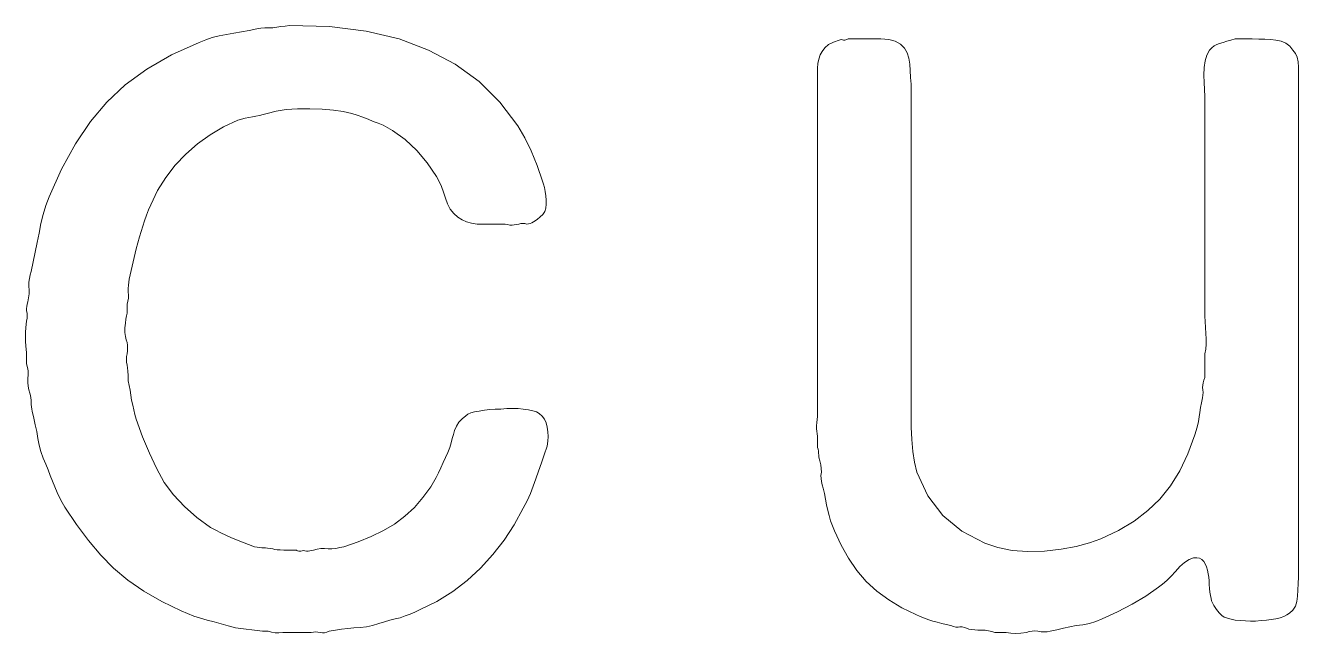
# Model space of a CAD drawing. Header units: millimetres. Extents: x 0 to 57, y -3 to 20.
# Drawn here: x 17.19 to 23.51, y 7.74 to 10.76 of the extents above; entities that cross this region are included whole.
import ezdxf

# ---------------------------------------------------------------- set-up
doc = ezdxf.new("R2010")
doc.units = ezdxf.units.MM
doc.layers.add('Engrave', color=7, linetype='CONTINUOUS', lineweight=0)

msp = doc.modelspace()

# ---------------------------------------------------------------- linework, layer by layer
at = {"layer": 'Engrave'}
for p, q in [((18.4362, 10.7537), (18.4569, 10.7565)), ((18.4569, 10.7565), (18.4783, 10.7593)), ((18.4783, 10.7593), (18.5004, 10.7621)), ((18.5004, 10.7621), (18.5004, 10.7621)), ((18.5004, 10.7621), (18.5004, 10.7621)), ((18.5004, 10.7621), (18.6992, 10.7565)), ((18.6992, 10.7565), (18.8805, 10.7341)), ((18.0832, 10.691), (18.1161, 10.7018)), ((18.1161, 10.7018), (18.1505, 10.7106)), ((18.1505, 10.7106), (18.1862, 10.7173)), ((18.1862, 10.7173), (18.2231, 10.7232)), ((18.1862, 10.7173), (18.1862, 10.7173)), ((18.1862, 10.7173), (18.1862, 10.7173)), ((18.2231, 10.7232), (18.2606, 10.7299)), ((18.2606, 10.7299), (18.2988, 10.7372)), ((18.2988, 10.7372), (18.3377, 10.7453)), ((18.3377, 10.7453), (18.3574, 10.7478)), ((18.3377, 10.7453), (18.3377, 10.7453)), ((18.3377, 10.7453), (18.3377, 10.7453)), ((18.3574, 10.7478), (18.377, 10.7495)), ((18.377, 10.7495), (18.3966, 10.7506)), ((18.3966, 10.7506), (18.4163, 10.7509)), ((18.4163, 10.7509), (18.4362, 10.7537)), ((18.4163, 10.7509), (18.4163, 10.7509)), ((18.4163, 10.7509), (18.4163, 10.7509)), ((18.8805, 10.7341), (19.0442, 10.6948)), ((19.0442, 10.6948), (19.1905, 10.6387)), ((21.2363, 10.6913), (21.2419, 10.692)), ((21.2419, 10.692), (21.2475, 10.6913)), ((21.2643, 10.6906), (21.2699, 10.6924)), ((21.2699, 10.6924), (21.2755, 10.6948)), ((21.2755, 10.6948), (21.2755, 10.6948)), ((21.2755, 10.6948), (21.2755, 10.6948)), ((21.2755, 10.6948), (21.3152, 10.6948)), ((21.3152, 10.6948), (21.3555, 10.6948)), ((21.3555, 10.6948), (21.3965, 10.6948)), ((21.3965, 10.6948), (21.4382, 10.6948)), ((21.4382, 10.6948), (21.4382, 10.6948)), ((21.4382, 10.6948), (21.4382, 10.6948)), ((21.4382, 10.6948), (21.4772, 10.692)), ((21.4772, 10.692), (21.5098, 10.6836)), ((23.1781, 10.6892), (23.1998, 10.6948)), ((23.1998, 10.6948), (23.284, 10.6948)), ((23.284, 10.6948), (23.284, 10.6948)), ((23.284, 10.6948), (23.284, 10.6948)), ((23.284, 10.6948), (23.3166, 10.6945)), ((23.3166, 10.6945), (23.3471, 10.6934)), ((23.3471, 10.6934), (23.3755, 10.6917)), ((23.3755, 10.6917), (23.4018, 10.6892)), ((17.9135, 10.6152), (18.0516, 10.678)), ((18.0516, 10.678), (18.0832, 10.691)), ((18.0516, 10.678), (18.0516, 10.678)), ((18.0516, 10.678), (18.0516, 10.678)), ((19.1905, 10.6387), (19.1905, 10.6387)), ((19.1905, 10.6387), (19.1905, 10.6387)), ((19.1905, 10.6387), (19.3233, 10.5689)), ((21.1367, 10.6152), (21.1465, 10.6331)), ((21.1465, 10.6331), (21.1602, 10.6513)), ((21.1465, 10.6331), (21.1465, 10.6331)), ((21.1465, 10.6331), (21.1465, 10.6331)), ((21.1602, 10.6513), (21.1788, 10.6668)), ((21.1788, 10.6668), (21.2023, 10.6794)), ((21.2023, 10.6794), (21.2307, 10.6892)), ((21.2307, 10.6892), (21.2363, 10.6913)), ((21.2307, 10.6892), (21.2307, 10.6892)), ((21.2307, 10.6892), (21.2307, 10.6892)), ((21.2475, 10.6913), (21.2531, 10.6892)), ((21.2531, 10.6892), (21.2587, 10.6896)), ((21.2531, 10.6892), (21.2531, 10.6892)), ((21.2531, 10.6892), (21.2531, 10.6892)), ((21.2587, 10.6896), (21.2643, 10.6906)), ((21.5098, 10.6836), (21.5361, 10.6696)), ((21.5361, 10.6696), (21.556, 10.6499)), ((21.556, 10.6499), (21.556, 10.6499)), ((21.556, 10.6499), (21.556, 10.6499)), ((21.556, 10.6499), (21.5683, 10.6261)), ((23.0585, 10.6142), (23.0708, 10.6387)), ((23.0708, 10.6387), (23.0823, 10.6513)), ((23.0708, 10.6387), (23.0708, 10.6387)), ((23.0708, 10.6387), (23.0708, 10.6387)), ((23.0823, 10.6513), (23.0946, 10.6612)), ((23.0946, 10.6612), (23.1076, 10.6682)), ((23.1076, 10.6682), (23.1213, 10.6724)), ((23.1213, 10.6724), (23.1388, 10.678)), ((23.1213, 10.6724), (23.1213, 10.6724)), ((23.1213, 10.6724), (23.1213, 10.6724)), ((23.1388, 10.678), (23.1577, 10.6836)), ((23.1577, 10.6836), (23.1781, 10.6892)), ((23.4018, 10.6892), (23.4018, 10.6892)), ((23.4018, 10.6892), (23.4018, 10.6892)), ((23.4018, 10.6892), (23.4281, 10.6839)), ((23.4281, 10.6839), (23.4509, 10.6738)), ((23.4509, 10.6738), (23.4701, 10.6587)), ((23.4701, 10.6587), (23.4859, 10.6387)), ((23.4859, 10.6387), (23.4859, 10.6387)), ((23.4859, 10.6387), (23.4859, 10.6387)), ((23.4859, 10.6387), (23.4982, 10.6229)), ((17.7907, 10.5447), (17.9135, 10.6152)), ((19.3233, 10.5689), (19.4415, 10.483)), ((21.1241, 10.5489), (21.1255, 10.5731)), ((21.1255, 10.5731), (21.1297, 10.5952)), ((21.1297, 10.5952), (21.1367, 10.6152)), ((21.5683, 10.6261), (21.5771, 10.5994)), ((21.5771, 10.5994), (21.5823, 10.57)), ((21.5823, 10.57), (21.5841, 10.5377)), ((23.0445, 10.5525), (23.0497, 10.5854)), ((23.0497, 10.5854), (23.0585, 10.6142)), ((23.4982, 10.6229), (23.507, 10.6036)), ((23.507, 10.6036), (23.5122, 10.5809)), ((23.5122, 10.5809), (23.514, 10.5546)), ((17.6834, 10.4665), (17.7907, 10.5447)), ((21.1241, 10.5237), (21.1241, 10.5489)), ((21.1241, 10.5489), (21.1241, 10.5489)), ((21.1241, 10.5489), (21.1241, 10.5489)), ((21.1241, 10.4985), (21.1241, 10.5237)), ((21.5841, 10.5377), (21.5841, 10.5377)), ((21.5841, 10.5377), (21.5841, 10.5377)), ((21.5841, 10.5377), (21.5865, 10.5041)), ((21.5865, 10.5041), (21.5883, 10.4704)), ((23.0427, 10.5153), (23.0445, 10.5525)), ((23.0452, 10.4792), (23.0427, 10.5153)), ((23.0427, 10.5153), (23.0427, 10.5153)), ((23.0427, 10.5153), (23.0427, 10.5153)), ((23.514, 10.5546), (23.514, 10.5546)), ((23.514, 10.5546), (23.514, 10.5546)), ((23.514, 10.5546), (23.514, 10.529)), ((23.514, 10.529), (23.514, 10.5027)), ((23.514, 10.5027), (23.514, 10.4757)), ((17.5916, 10.3806), (17.6834, 10.4665)), ((19.4415, 10.483), (19.5449, 10.381)), ((21.1241, 10.4732), (21.1241, 10.4985)), ((21.1241, 10.448), (21.1241, 10.4732)), ((21.1241, 10.0889), (21.1241, 10.448)), ((21.1241, 10.448), (21.1241, 10.448)), ((21.1241, 10.448), (21.1241, 10.448)), ((21.5883, 10.4704), (21.5894, 10.4367)), ((23.0469, 10.4438), (23.0452, 10.4792)), ((23.048, 10.409), (23.0469, 10.4438)), ((23.514, 10.4757), (23.514, 10.448)), ((23.514, 10.448), (23.514, 10.0665)), ((17.5106, 10.2839), (17.5916, 10.3806)), ((17.5916, 10.3806), (17.5916, 10.3806)), ((17.5916, 10.3806), (17.5916, 10.3806)), ((19.5449, 10.381), (19.6336, 10.2628)), ((21.5894, 10.4367), (21.5897, 10.4031)), ((21.5897, 10.4031), (21.5897, 9.8701)), ((23.0483, 10.375), (23.048, 10.409)), ((18.3503, 10.3147), (18.3325, 10.3109)), ((18.3689, 10.3193), (18.3503, 10.3147)), ((18.3882, 10.3245), (18.3689, 10.3193)), ((18.4331, 10.3365), (18.3882, 10.3245)), ((18.3882, 10.3245), (18.3882, 10.3245)), ((18.3882, 10.3245), (18.3882, 10.3245)), ((18.4836, 10.3442), (18.4331, 10.3365)), ((18.5397, 10.3477), (18.4836, 10.3442)), ((18.6014, 10.347), (18.5397, 10.3477)), ((18.6628, 10.3456), (18.6014, 10.347)), ((18.6014, 10.347), (18.6014, 10.347)), ((18.6014, 10.347), (18.6014, 10.347)), ((18.7178, 10.3414), (18.6628, 10.3456)), ((18.7665, 10.3344), (18.7178, 10.3414)), ((18.809, 10.3245), (18.7665, 10.3344)), ((18.8367, 10.3158), (18.809, 10.3245)), ((18.809, 10.3245), (18.809, 10.3245)), ((18.809, 10.3245), (18.809, 10.3245)), ((18.8637, 10.3063), (18.8367, 10.3158)), ((23.0483, 9.7804), (23.0483, 10.375)), ((23.0483, 10.375), (23.0483, 10.375)), ((23.0483, 10.375), (23.0483, 10.375)), ((17.4359, 10.1731), (17.5106, 10.2839)), ((18.1715, 10.2572), (18.1049, 10.218)), ((18.2423, 10.2909), (18.1715, 10.2572)), ((18.2616, 10.2961), (18.2423, 10.2909)), ((18.2423, 10.2909), (18.2423, 10.2909)), ((18.2423, 10.2909), (18.2423, 10.2909)), ((18.2802, 10.3007), (18.2616, 10.2961)), ((18.2981, 10.3046), (18.2802, 10.3007)), ((18.3153, 10.3077), (18.2981, 10.3046)), ((18.3325, 10.3109), (18.3153, 10.3077)), ((18.3153, 10.3077), (18.3153, 10.3077)), ((18.3153, 10.3077), (18.3153, 10.3077)), ((18.89, 10.2961), (18.8637, 10.3063)), ((18.9156, 10.2853), (18.89, 10.2961)), ((18.9405, 10.2762), (18.9156, 10.2853)), ((18.9156, 10.2853), (18.9156, 10.2853)), ((18.9156, 10.2853), (18.9156, 10.2853)), ((18.9646, 10.2656), (18.9405, 10.2762)), ((18.9881, 10.2537), (18.9646, 10.2656)), ((19.0109, 10.2404), (18.9881, 10.2537)), ((19.6336, 10.2628), (19.6336, 10.2628)), ((19.6336, 10.2628), (19.6336, 10.2628)), ((19.6336, 10.2628), (19.6687, 10.2036)), ((18.1049, 10.218), (18.0425, 10.1731)), ((19.0751, 10.1945), (19.0109, 10.2404)), ((19.0109, 10.2404), (19.0109, 10.2404)), ((19.0109, 10.2404), (19.0109, 10.2404)), ((19.1329, 10.1408), (19.0751, 10.1945)), ((19.6687, 10.2036), (19.701, 10.138)), ((17.3675, 10.0482), (17.4359, 10.1731)), ((17.9843, 10.1226), (17.9313, 10.0668)), ((18.0425, 10.1731), (17.9843, 10.1226)), ((17.9843, 10.1226), (17.9843, 10.1226)), ((17.9843, 10.1226), (17.9843, 10.1226)), ((19.1845, 10.0795), (19.1329, 10.1408)), ((19.701, 10.138), (19.7304, 10.0661)), ((17.9313, 10.0668), (17.8847, 10.0062)), ((19.2297, 10.0104), (19.1845, 10.0795)), ((19.7304, 10.0661), (19.7571, 9.9879)), ((21.1241, 9.0567), (21.1241, 10.0889)), ((23.514, 10.0665), (23.514, 8.5574)), ((17.3055, 9.9094), (17.3675, 10.0482)), ((17.8847, 10.0062), (17.8444, 9.9406)), ((19.243, 9.9869), (19.2297, 10.0104)), ((19.2297, 10.0104), (19.2297, 10.0104)), ((19.2297, 10.0104), (19.2297, 10.0104)), ((17.8444, 9.9406), (17.8104, 9.8701)), ((19.255, 9.9613), (19.243, 9.9869)), ((19.2655, 9.9336), (19.255, 9.9613)), ((19.2746, 9.9038), (19.2655, 9.9336)), ((19.7571, 9.9879), (19.7571, 9.9879)), ((19.7571, 9.9879), (19.7571, 9.9879)), ((19.7571, 9.9879), (19.7623, 9.9729)), ((19.7623, 9.9729), (19.7669, 9.9557)), ((19.7669, 9.9557), (19.7707, 9.9364)), ((19.7707, 9.9364), (19.7739, 9.915)), ((17.2897, 9.8666), (17.3055, 9.9094)), ((17.3055, 9.9094), (17.3055, 9.9094)), ((17.3055, 9.9094), (17.3055, 9.9094)), ((17.8104, 9.8701), (17.7995, 9.8445)), ((17.8104, 9.8701), (17.8104, 9.8701)), ((17.8104, 9.8701), (17.8104, 9.8701)), ((19.2848, 9.8747), (19.2746, 9.9038)), ((19.2746, 9.9038), (19.2746, 9.9038)), ((19.2746, 9.9038), (19.2746, 9.9038)), ((19.2984, 9.8491), (19.2848, 9.8747)), ((19.7753, 9.8729), (19.7728, 9.854)), ((19.7739, 9.915), (19.7739, 9.915)), ((19.7739, 9.915), (19.7739, 9.915)), ((19.7739, 9.915), (19.7757, 9.8933)), ((19.7757, 9.8933), (19.7753, 9.8729)), ((21.5897, 9.8701), (21.5897, 9.023)), ((17.2644, 9.7769), (17.276, 9.8224)), ((17.276, 9.8224), (17.2897, 9.8666)), ((17.7893, 9.8182), (17.7799, 9.7912)), ((17.7995, 9.8445), (17.7893, 9.8182)), ((19.3156, 9.827), (19.2984, 9.8491)), ((19.3363, 9.8084), (19.3156, 9.827)), ((19.357, 9.7958), (19.3363, 9.8084)), ((19.3363, 9.8084), (19.3363, 9.8084)), ((19.3363, 9.8084), (19.3363, 9.8084)), ((19.7459, 9.8098), (19.7304, 9.7975)), ((19.7585, 9.8228), (19.7459, 9.8098)), ((19.7683, 9.8365), (19.7585, 9.8228)), ((19.7728, 9.854), (19.7683, 9.8365)), ((19.7683, 9.8365), (19.7683, 9.8365)), ((19.7683, 9.8365), (19.7683, 9.8365)), ((17.255, 9.7299), (17.2644, 9.7769)), ((17.7711, 9.7635), (17.7627, 9.7376)), ((17.7799, 9.7912), (17.7711, 9.7635)), ((17.7711, 9.7635), (17.7711, 9.7635)), ((17.7711, 9.7635), (17.7711, 9.7635)), ((19.3798, 9.786), (19.357, 9.7958)), ((19.4047, 9.779), (19.3798, 9.786)), ((19.4317, 9.7748), (19.4047, 9.779)), ((19.4601, 9.7748), (19.4317, 9.7748)), ((19.4317, 9.7748), (19.4317, 9.7748)), ((19.4317, 9.7748), (19.4317, 9.7748)), ((19.4892, 9.7748), (19.4601, 9.7748)), ((19.519, 9.7748), (19.4892, 9.7748)), ((19.5495, 9.7748), (19.519, 9.7748)), ((19.5607, 9.7744), (19.5495, 9.7748)), ((19.5495, 9.7748), (19.5495, 9.7748)), ((19.5495, 9.7748), (19.5495, 9.7748)), ((19.5719, 9.7734), (19.5607, 9.7744)), ((19.5832, 9.7716), (19.5719, 9.7734)), ((19.5944, 9.7691), (19.5832, 9.7716)), ((19.6056, 9.7695), (19.5944, 9.7691)), ((19.5944, 9.7691), (19.5944, 9.7691)), ((19.5944, 9.7691), (19.5944, 9.7691)), ((19.6168, 9.7705), (19.6056, 9.7695)), ((19.628, 9.7723), (19.6168, 9.7705)), ((19.6393, 9.7748), (19.628, 9.7723)), ((19.6501, 9.7769), (19.6393, 9.7748)), ((19.6393, 9.7748), (19.6393, 9.7748)), ((19.6393, 9.7748), (19.6393, 9.7748)), ((19.6603, 9.7776), (19.6501, 9.7769)), ((19.6698, 9.7769), (19.6603, 9.7776)), ((19.6785, 9.7748), (19.6698, 9.7769)), ((19.6869, 9.7755), (19.6785, 9.7748)), ((19.6785, 9.7748), (19.6785, 9.7748)), ((19.6785, 9.7748), (19.6785, 9.7748)), ((19.6954, 9.7776), (19.6869, 9.7755)), ((19.7038, 9.7811), (19.6954, 9.7776)), ((19.7122, 9.786), (19.7038, 9.7811)), ((19.7304, 9.7975), (19.7122, 9.786)), ((19.7122, 9.786), (19.7122, 9.786)), ((19.7122, 9.786), (19.7122, 9.786)), ((23.0483, 9.3428), (23.0483, 9.7804)), ((17.2367, 9.6345), (17.2462, 9.6822)), ((17.2462, 9.6822), (17.255, 9.7299)), ((17.255, 9.7299), (17.255, 9.7299)), ((17.255, 9.7299), (17.255, 9.7299)), ((17.7459, 9.6815), (17.7374, 9.6513)), ((17.7543, 9.7102), (17.7459, 9.6815)), ((17.7627, 9.7376), (17.7543, 9.7102)), ((17.2266, 9.5868), (17.2367, 9.6345)), ((17.7374, 9.6513), (17.7038, 9.4999)), ((17.2157, 9.5391), (17.2266, 9.5868)), ((17.2052, 9.4855), (17.2073, 9.5041)), ((17.2073, 9.5041), (17.2108, 9.5219)), ((17.2108, 9.5219), (17.2157, 9.5391)), ((17.2157, 9.5391), (17.2157, 9.5391)), ((17.2157, 9.5391), (17.2157, 9.5391)), ((17.7038, 9.4999), (17.7013, 9.4855)), ((17.7038, 9.4999), (17.7038, 9.4999)), ((17.7038, 9.4999), (17.7038, 9.4999)), ((17.2034, 9.4073), (17.2059, 9.4269)), ((17.2045, 9.4662), (17.2052, 9.4855)), ((17.2062, 9.4466), (17.2045, 9.4662)), ((17.2045, 9.4662), (17.2045, 9.4662)), ((17.2045, 9.4662), (17.2045, 9.4662)), ((17.2059, 9.4269), (17.2062, 9.4466)), ((17.6985, 9.4546), (17.6982, 9.4381)), ((17.6982, 9.4381), (17.6982, 9.4381)), ((17.6982, 9.4381), (17.6982, 9.4381)), ((17.6982, 9.4381), (17.6999, 9.4217)), ((17.6996, 9.4704), (17.6985, 9.4546)), ((17.7013, 9.4855), (17.6996, 9.4704)), ((17.1936, 9.354), (17.1947, 9.3652)), ((17.1947, 9.3652), (17.1964, 9.3764)), ((17.1964, 9.3764), (17.1989, 9.3877)), ((17.1989, 9.3877), (17.2034, 9.4073)), ((17.1989, 9.3877), (17.1989, 9.3877)), ((17.1989, 9.3877), (17.1989, 9.3877)), ((17.6971, 9.3908), (17.6926, 9.3764)), ((17.6926, 9.3764), (17.6926, 9.3316)), ((17.6996, 9.4059), (17.6971, 9.3908)), ((17.6999, 9.4217), (17.6996, 9.4059)), ((17.1933, 9.3428), (17.1936, 9.354)), ((17.1954, 9.3312), (17.1933, 9.3428)), ((17.1933, 9.3428), (17.1933, 9.3428)), ((17.1933, 9.3428), (17.1933, 9.3428)), ((17.1933, 9.2923), (17.1954, 9.306)), ((17.1961, 9.3189), (17.1954, 9.3312)), ((17.1954, 9.306), (17.1961, 9.3189)), ((17.6869, 9.3021), (17.6841, 9.2821)), ((17.6897, 9.3186), (17.6869, 9.3021)), ((17.6926, 9.3316), (17.6897, 9.3186)), ((17.6926, 9.3316), (17.6926, 9.3316)), ((17.6926, 9.3316), (17.6926, 9.3316)), ((23.0487, 9.3168), (23.0483, 9.3428)), ((23.0497, 9.2895), (23.0487, 9.3168)), ((17.1876, 9.2137), (17.188, 9.2376)), ((17.188, 9.2376), (17.189, 9.2586)), ((17.189, 9.2586), (17.1908, 9.2769)), ((17.1908, 9.2769), (17.1933, 9.2923)), ((17.1933, 9.2923), (17.1933, 9.2923)), ((17.1933, 9.2923), (17.1933, 9.2923)), ((17.6841, 9.2821), (17.6813, 9.2586)), ((17.6813, 9.2586), (17.6813, 9.2586)), ((17.6813, 9.2586), (17.6813, 9.2586)), ((17.6813, 9.2586), (17.682, 9.2351)), ((23.0515, 9.2607), (23.0497, 9.2895)), ((23.0539, 9.2306), (23.0515, 9.2607)), ((17.188, 9.1899), (17.1876, 9.2137)), ((17.1876, 9.2137), (17.1876, 9.2137)), ((17.1876, 9.2137), (17.1876, 9.2137)), ((17.189, 9.1689), (17.188, 9.1899)), ((17.682, 9.2351), (17.6841, 9.2151)), ((17.6841, 9.2151), (17.6876, 9.1987)), ((17.6876, 9.1987), (17.6926, 9.1857)), ((17.6926, 9.1857), (17.6926, 9.1857)), ((17.6926, 9.1857), (17.6926, 9.1857)), ((17.6926, 9.1857), (17.6947, 9.1717)), ((23.0529, 9.1527), (23.0553, 9.1773)), ((23.0557, 9.2032), (23.0539, 9.2306)), ((23.0539, 9.2306), (23.0539, 9.2306)), ((23.0539, 9.2306), (23.0539, 9.2306)), ((23.0553, 9.1773), (23.0557, 9.2032)), ((17.1908, 9.1506), (17.189, 9.1689)), ((17.1933, 9.1352), (17.1908, 9.1506)), ((17.1933, 9.0791), (17.1933, 9.1352)), ((17.1933, 9.1352), (17.1933, 9.1352)), ((17.1933, 9.1352), (17.1933, 9.1352)), ((17.6905, 9.1156), (17.6897, 9.1015)), ((17.6926, 9.1296), (17.6905, 9.1156)), ((17.6947, 9.1436), (17.6926, 9.1296)), ((17.6926, 9.1296), (17.6926, 9.1296)), ((17.6926, 9.1296), (17.6926, 9.1296)), ((17.6947, 9.1717), (17.6954, 9.1576)), ((17.6954, 9.1576), (17.6947, 9.1436)), ((23.0483, 9.1296), (23.0529, 9.1527)), ((23.0483, 9.0118), (23.0483, 9.1296)), ((23.0483, 9.1296), (23.0483, 9.1296)), ((23.0483, 9.1296), (23.0483, 9.1296)), ((17.1978, 9.0619), (17.1933, 9.0791)), ((17.2003, 9.044), (17.1978, 9.0619)), ((17.6897, 9.1015), (17.6905, 9.0875)), ((17.6905, 9.0875), (17.6926, 9.0735)), ((17.6926, 9.0735), (17.6926, 9.0735)), ((17.6926, 9.0735), (17.6926, 9.0735)), ((17.6926, 9.0735), (17.695, 9.0602)), ((17.695, 9.0602), (17.6968, 9.0426)), ((21.1241, 8.8323), (21.1241, 9.0567)), ((17.1989, 9.0062), (17.2006, 9.0255)), ((17.1996, 8.9869), (17.1989, 9.0062)), ((17.1989, 9.0062), (17.1989, 9.0062)), ((17.1989, 9.0062), (17.1989, 9.0062)), ((17.2017, 8.9683), (17.1996, 8.9869)), ((17.2006, 9.0255), (17.2003, 9.044)), ((17.6968, 9.0426), (17.6978, 9.0209)), ((17.6978, 9.0209), (17.6982, 8.995)), ((17.6982, 8.995), (17.6982, 8.995)), ((17.6982, 8.995), (17.6982, 8.995)), ((17.6982, 8.995), (17.7034, 8.9722)), ((21.5897, 9.023), (21.5897, 9.023)), ((21.5897, 9.023), (21.5897, 9.023)), ((21.5897, 9.023), (21.5897, 8.9606)), ((23.0378, 8.9729), (23.0399, 8.9851)), ((23.0399, 8.9851), (23.0434, 8.9981)), ((23.0434, 8.9981), (23.0483, 9.0118)), ((17.2052, 8.9504), (17.2017, 8.9683)), ((17.2101, 8.9332), (17.2052, 8.9504)), ((17.2125, 8.922), (17.2101, 8.9332)), ((17.2101, 8.9332), (17.2101, 8.9332)), ((17.2101, 8.9332), (17.2101, 8.9332)), ((17.2143, 8.9108), (17.2125, 8.922)), ((17.7034, 8.9722), (17.708, 8.9487)), ((17.708, 8.9487), (17.7118, 8.9245)), ((17.7118, 8.9245), (17.715, 8.8996)), ((21.5897, 8.9606), (21.5897, 8.8968)), ((23.0371, 8.9613), (23.0378, 8.9729)), ((23.0392, 8.9497), (23.0371, 8.9613)), ((23.0371, 8.9613), (23.0371, 8.9613)), ((23.0371, 8.9613), (23.0371, 8.9613)), ((23.0371, 8.9108), (23.0392, 8.9245)), ((23.0399, 8.9374), (23.0392, 8.9497)), ((23.0392, 8.9245), (23.0399, 8.9374)), ((17.2153, 8.8996), (17.2143, 8.9108)), ((17.2157, 8.8884), (17.2153, 8.8996)), ((17.216, 8.8771), (17.2157, 8.8884)), ((17.2157, 8.8884), (17.2157, 8.8884)), ((17.2157, 8.8884), (17.2157, 8.8884)), ((17.2171, 8.8659), (17.216, 8.8771)), ((17.2189, 8.8547), (17.2171, 8.8659)), ((17.715, 8.8996), (17.715, 8.8996)), ((17.715, 8.8996), (17.715, 8.8996)), ((17.715, 8.8996), (17.7206, 8.8747)), ((17.7206, 8.8747), (17.7262, 8.8505)), ((19.5797, 8.8568), (19.6084, 8.8575)), ((19.6084, 8.8575), (19.6358, 8.8568)), ((21.5897, 8.8968), (21.5897, 8.8316)), ((23.0234, 8.8382), (23.0273, 8.8617)), ((23.0273, 8.8617), (23.0318, 8.8859)), ((23.0318, 8.8859), (23.0371, 8.9108)), ((23.0371, 8.9108), (23.0371, 8.9108)), ((23.0371, 8.9108), (23.0371, 8.9108)), ((17.2213, 8.8435), (17.2189, 8.8547)), ((17.2294, 8.8098), (17.2213, 8.8435)), ((17.2213, 8.8435), (17.2213, 8.8435)), ((17.2213, 8.8435), (17.2213, 8.8435)), ((17.2367, 8.7762), (17.2294, 8.8098)), ((17.7262, 8.8505), (17.7318, 8.827)), ((17.7318, 8.827), (17.7374, 8.8042)), ((17.7374, 8.8042), (17.7374, 8.8042)), ((17.7374, 8.8042), (17.7374, 8.8042)), ((17.7374, 8.8042), (17.7693, 8.7173)), ((19.3419, 8.7888), (19.3574, 8.806)), ((19.3574, 8.806), (19.3756, 8.821)), ((19.3756, 8.821), (19.3861, 8.8288)), ((19.3756, 8.821), (19.3756, 8.821)), ((19.3756, 8.821), (19.3756, 8.821)), ((19.3861, 8.8288), (19.4008, 8.8351)), ((19.4008, 8.8351), (19.4198, 8.84)), ((19.4198, 8.84), (19.4429, 8.8435)), ((19.4429, 8.8435), (19.4685, 8.8484)), ((19.4429, 8.8435), (19.4429, 8.8435)), ((19.4429, 8.8435), (19.4429, 8.8435)), ((19.4685, 8.8484), (19.4948, 8.8519)), ((19.4948, 8.8519), (19.5218, 8.854)), ((19.5218, 8.854), (19.5495, 8.8547)), ((19.5495, 8.8547), (19.5797, 8.8568)), ((19.5495, 8.8547), (19.5495, 8.8547)), ((19.5495, 8.8547), (19.5495, 8.8547)), ((19.6358, 8.8568), (19.6617, 8.8547)), ((19.6617, 8.8547), (19.6617, 8.8547)), ((19.6617, 8.8547), (19.6617, 8.8547)), ((19.6617, 8.8547), (19.6876, 8.8512)), ((19.6876, 8.8512), (19.7094, 8.8463)), ((19.7094, 8.8463), (19.7269, 8.84)), ((19.7269, 8.84), (19.7402, 8.8323)), ((19.7402, 8.8323), (19.7402, 8.8323)), ((19.7402, 8.8323), (19.7402, 8.8323)), ((19.7402, 8.8323), (19.7553, 8.8196)), ((19.7553, 8.8196), (19.7669, 8.8042)), ((19.7669, 8.8042), (19.775, 8.786)), ((21.1209, 8.787), (21.1227, 8.8028)), ((21.1227, 8.8028), (21.1237, 8.8179)), ((21.1237, 8.8179), (21.1241, 8.8323)), ((21.5897, 8.8316), (21.5897, 8.7649)), ((23.0168, 8.793), (23.0203, 8.8154)), ((23.0203, 8.8154), (23.0234, 8.8382)), ((23.0203, 8.8154), (23.0203, 8.8154)), ((23.0203, 8.8154), (23.0203, 8.8154)), ((17.2434, 8.7425), (17.2367, 8.7762)), ((17.2494, 8.7088), (17.2434, 8.7425)), ((19.3139, 8.7281), (19.3195, 8.7481)), ((19.3195, 8.7481), (19.3293, 8.7695)), ((19.3195, 8.7481), (19.3195, 8.7481)), ((19.3195, 8.7481), (19.3195, 8.7481)), ((19.3293, 8.7695), (19.3419, 8.7888)), ((19.775, 8.786), (19.7795, 8.7649)), ((19.7795, 8.7649), (19.7795, 8.7649)), ((19.7795, 8.7649), (19.7795, 8.7649)), ((19.7795, 8.7649), (19.7837, 8.7421)), ((19.7837, 8.7421), (19.7851, 8.7187)), ((21.1185, 8.7705), (21.1209, 8.787)), ((21.1188, 8.7569), (21.1185, 8.7705)), ((21.1185, 8.7705), (21.1185, 8.7705)), ((21.1185, 8.7705), (21.1185, 8.7705)), ((21.1199, 8.7439), (21.1188, 8.7569)), ((21.1216, 8.7316), (21.1199, 8.7439)), ((21.1241, 8.7201), (21.1216, 8.7316)), ((21.5897, 8.7649), (21.5897, 8.7649)), ((21.5897, 8.7649), (21.5897, 8.7649)), ((21.5897, 8.7649), (21.5915, 8.7025)), ((22.9978, 8.7257), (23.0056, 8.7481)), ((23.0056, 8.7481), (23.0119, 8.7705)), ((23.0119, 8.7705), (23.0168, 8.793)), ((17.256, 8.6755), (17.2494, 8.7088)), ((17.2494, 8.7088), (17.2494, 8.7088)), ((17.2494, 8.7088), (17.2494, 8.7088)), ((17.2648, 8.6429), (17.256, 8.6755)), ((17.7693, 8.7173), (17.8034, 8.6359)), ((19.297, 8.664), (19.3027, 8.686)), ((19.3027, 8.686), (19.3083, 8.7074)), ((19.3083, 8.7074), (19.3139, 8.7281)), ((19.7795, 8.6696), (19.7655, 8.6278)), ((19.7837, 8.6945), (19.7795, 8.6696)), ((19.7795, 8.6696), (19.7795, 8.6696)), ((19.7795, 8.6696), (19.7795, 8.6696)), ((19.7851, 8.7187), (19.7837, 8.6945)), ((21.1241, 8.664), (21.1241, 8.7201)), ((21.1241, 8.7201), (21.1241, 8.7201)), ((21.1241, 8.7201), (21.1241, 8.7201)), ((21.5915, 8.7025), (21.5967, 8.6443)), ((22.9638, 8.632), (22.9978, 8.7257)), ((22.9978, 8.7257), (22.9978, 8.7257)), ((22.9978, 8.7257), (22.9978, 8.7257)), ((17.2757, 8.611), (17.2648, 8.6429)), ((17.2886, 8.5798), (17.2757, 8.611)), ((17.8034, 8.6359), (17.8395, 8.5602)), ((19.2634, 8.5882), (19.2746, 8.6135)), ((19.2746, 8.6135), (19.2858, 8.6387)), ((19.2858, 8.6387), (19.297, 8.664)), ((19.297, 8.664), (19.297, 8.664)), ((19.297, 8.664), (19.297, 8.664)), ((19.7655, 8.6278), (19.7515, 8.5868)), ((21.1265, 8.6552), (21.1241, 8.664)), ((21.1283, 8.6457), (21.1265, 8.6552)), ((21.1293, 8.6356), (21.1283, 8.6457)), ((21.1297, 8.6247), (21.1293, 8.6356)), ((21.13, 8.6166), (21.1297, 8.6247)), ((21.1297, 8.6247), (21.1297, 8.6247)), ((21.1297, 8.6247), (21.1297, 8.6247)), ((21.1311, 8.6093), (21.13, 8.6166)), ((21.1328, 8.6026), (21.1311, 8.6093)), ((21.5967, 8.6443), (21.6055, 8.5903)), ((22.9235, 8.5475), (22.9638, 8.632)), ((17.2998, 8.5518), (17.2886, 8.5798)), ((17.2886, 8.5798), (17.2886, 8.5798)), ((17.2886, 8.5798), (17.2886, 8.5798)), ((17.3111, 8.5237), (17.2998, 8.5518)), ((17.8395, 8.5602), (17.8777, 8.49)), ((19.2406, 8.5381), (19.2522, 8.563)), ((19.2522, 8.563), (19.2634, 8.5882)), ((19.2522, 8.563), (19.2522, 8.563)), ((19.2522, 8.563), (19.2522, 8.563)), ((19.7374, 8.5465), (19.7234, 8.5069)), ((19.7515, 8.5868), (19.7374, 8.5465)), ((21.1353, 8.5966), (21.1328, 8.6026)), ((21.1398, 8.5773), (21.1353, 8.5966)), ((21.1353, 8.5966), (21.1353, 8.5966)), ((21.1353, 8.5966), (21.1353, 8.5966)), ((21.1423, 8.5588), (21.1398, 8.5773)), ((21.1409, 8.5237), (21.1426, 8.5409)), ((21.1426, 8.5409), (21.1423, 8.5588)), ((21.6055, 8.5903), (21.6178, 8.5405)), ((22.8769, 8.4722), (22.9235, 8.5475)), ((23.514, 8.5574), (23.514, 8.0525)), ((17.3223, 8.4957), (17.3111, 8.5237)), ((17.3335, 8.4676), (17.3223, 8.4957)), ((17.8777, 8.49), (17.8777, 8.49)), ((17.8777, 8.49), (17.8777, 8.49)), ((17.8777, 8.49), (17.9236, 8.4276)), ((19.2017, 8.4676), (19.2153, 8.4904)), ((19.2153, 8.4904), (19.2283, 8.5139)), ((19.2283, 8.5139), (19.2406, 8.5381)), ((19.7234, 8.5069), (19.7111, 8.4704)), ((19.7234, 8.5069), (19.7234, 8.5069)), ((19.7234, 8.5069), (19.7234, 8.5069)), ((21.1416, 8.5093), (21.1409, 8.5237)), ((21.1409, 8.5237), (21.1409, 8.5237)), ((21.1409, 8.5237), (21.1409, 8.5237)), ((21.1437, 8.4942), (21.1416, 8.5093)), ((21.1472, 8.4785), (21.1437, 8.4942)), ((21.1521, 8.462), (21.1472, 8.4785)), ((21.6178, 8.5405), (21.6178, 8.5405)), ((21.6178, 8.5405), (21.6178, 8.5405)), ((21.6178, 8.5405), (21.6725, 8.4238)), ((17.3451, 8.4403), (17.3335, 8.4676)), ((17.3335, 8.4676), (17.3335, 8.4676)), ((17.3335, 8.4676), (17.3335, 8.4676)), ((17.3574, 8.4143), (17.3451, 8.4403)), ((17.3703, 8.3898), (17.3574, 8.4143)), ((17.9236, 8.4276), (17.9773, 8.3694)), ((19.1631, 8.414), (19.2017, 8.4676)), ((19.2017, 8.4676), (19.2017, 8.4676)), ((19.2017, 8.4676), (19.2017, 8.4676)), ((19.6968, 8.4339), (19.6803, 8.3975)), ((19.7111, 8.4704), (19.6968, 8.4339)), ((21.1577, 8.4339), (21.1521, 8.462)), ((21.1521, 8.462), (21.1521, 8.462)), ((21.1521, 8.462), (21.1521, 8.462)), ((21.1633, 8.4059), (21.1577, 8.4339)), ((21.6725, 8.4238), (21.7468, 8.3259)), ((22.8239, 8.4059), (22.8769, 8.4722)), ((17.384, 8.3666), (17.3703, 8.3898)), ((17.4412, 8.2804), (17.384, 8.3666)), ((17.384, 8.3666), (17.384, 8.3666)), ((17.384, 8.3666), (17.384, 8.3666)), ((17.9773, 8.3694), (18.0386, 8.3154)), ((19.0733, 8.3214), (19.1203, 8.3652)), ((19.1203, 8.3652), (19.1631, 8.414)), ((19.6617, 8.361), (19.6168, 8.2793)), ((19.6803, 8.3975), (19.6617, 8.361)), ((19.6617, 8.361), (19.6617, 8.361)), ((19.6617, 8.361), (19.6617, 8.361)), ((21.1689, 8.3778), (21.1633, 8.4059)), ((21.1746, 8.3498), (21.1689, 8.3778)), ((22.7657, 8.3494), (22.8239, 8.4059)), ((22.8239, 8.4059), (22.8239, 8.4059)), ((22.8239, 8.4059), (22.8239, 8.4059)), ((18.0386, 8.3154), (18.1077, 8.2656)), ((19.0221, 8.2825), (19.0733, 8.3214)), ((21.1809, 8.3245), (21.1746, 8.3498)), ((21.1746, 8.3498), (21.1746, 8.3498)), ((21.1746, 8.3498), (21.1746, 8.3498)), ((21.1886, 8.2993), (21.1809, 8.3245)), ((21.1977, 8.2741), (21.1886, 8.2993)), ((21.7468, 8.3259), (21.8408, 8.2471)), ((22.6199, 8.2513), (22.6977, 8.2979)), ((22.6977, 8.2979), (22.7657, 8.3494)), ((17.5004, 8.2011), (17.4412, 8.2804)), ((18.1077, 8.2656), (18.1077, 8.2656)), ((18.1077, 8.2656), (18.1077, 8.2656)), ((18.1077, 8.2656), (18.1329, 8.252)), ((18.1329, 8.252), (18.1582, 8.239)), ((18.1582, 8.239), (18.1834, 8.2267)), ((18.1834, 8.2267), (18.2087, 8.2151)), ((18.9057, 8.2208), (18.9664, 8.2502)), ((18.9664, 8.2502), (19.0221, 8.2825)), ((19.0221, 8.2825), (19.0221, 8.2825)), ((19.0221, 8.2825), (19.0221, 8.2825)), ((19.6168, 8.2793), (19.5663, 8.2025)), ((21.2082, 8.2488), (21.1977, 8.2741)), ((21.2412, 8.1783), (21.2082, 8.2488)), ((21.2082, 8.2488), (21.2082, 8.2488)), ((21.2082, 8.2488), (21.2082, 8.2488)), ((21.8408, 8.2471), (21.9544, 8.1871)), ((22.5322, 8.2095), (22.6199, 8.2513)), ((17.5618, 8.1289), (17.5004, 8.2011)), ((18.2087, 8.2151), (18.2087, 8.2151)), ((18.2087, 8.2151), (18.2087, 8.2151)), ((18.2087, 8.2151), (18.2371, 8.2039)), ((18.2371, 8.2039), (18.2662, 8.1927)), ((18.2662, 8.1927), (18.296, 8.1815)), ((18.296, 8.1815), (18.3265, 8.1703)), ((18.3265, 8.1703), (18.3265, 8.1703)), ((18.3265, 8.1703), (18.3265, 8.1703)), ((18.3265, 8.1703), (18.3398, 8.1678)), ((18.3398, 8.1678), (18.3517, 8.1661)), ((18.3517, 8.1661), (18.3623, 8.165)), ((18.3623, 8.165), (18.3714, 8.1647)), ((18.3714, 8.1647), (18.3714, 8.1647)), ((18.3714, 8.1647), (18.3714, 8.1647)), ((18.3714, 8.1647), (18.3805, 8.1643)), ((18.3805, 8.1643), (18.391, 8.1633)), ((18.391, 8.1633), (18.4029, 8.1615)), ((18.4029, 8.1615), (18.4163, 8.159)), ((18.7108, 8.1597), (18.7304, 8.1619)), ((18.7304, 8.1619), (18.7501, 8.1654)), ((18.7501, 8.1654), (18.7697, 8.1703)), ((18.7697, 8.1703), (18.8402, 8.1941)), ((18.7697, 8.1703), (18.7697, 8.1703)), ((18.7697, 8.1703), (18.7697, 8.1703)), ((18.8402, 8.1941), (18.9057, 8.2208)), ((19.5663, 8.2025), (19.5102, 8.1306)), ((21.2783, 8.1128), (21.2412, 8.1783)), ((21.9544, 8.1871), (21.9544, 8.1871)), ((21.9544, 8.1871), (21.9544, 8.1871)), ((21.9544, 8.1871), (22.0192, 8.1657)), ((22.0192, 8.1657), (22.0904, 8.152)), ((22.3344, 8.158), (22.4088, 8.1717)), ((22.4088, 8.1717), (22.4747, 8.1888)), ((22.4747, 8.1888), (22.5322, 8.2095)), ((22.5322, 8.2095), (22.5322, 8.2095)), ((22.5322, 8.2095), (22.5322, 8.2095)), ((17.6252, 8.0637), (17.5618, 8.1289)), ((18.4163, 8.159), (18.4163, 8.159)), ((18.4163, 8.159), (18.4163, 8.159)), ((18.4163, 8.159), (18.4261, 8.1566)), ((18.4261, 8.1566), (18.4387, 8.1548)), ((18.4387, 8.1548), (18.4541, 8.1538)), ((18.4541, 8.1538), (18.4724, 8.1534)), ((18.4724, 8.1534), (18.5341, 8.1534)), ((18.5341, 8.1534), (18.5341, 8.1534)), ((18.5341, 8.1534), (18.5341, 8.1534)), ((18.5341, 8.1534), (18.5355, 8.151)), ((18.5355, 8.151), (18.5397, 8.1492)), ((18.5397, 8.1492), (18.5467, 8.1482)), ((18.5467, 8.1482), (18.5565, 8.1478)), ((18.5565, 8.1478), (18.5625, 8.1499)), ((18.5565, 8.1478), (18.5565, 8.1478)), ((18.5565, 8.1478), (18.5565, 8.1478)), ((18.5625, 8.1499), (18.5691, 8.1506)), ((18.5691, 8.1506), (18.5765, 8.1499)), ((18.5765, 8.1499), (18.5846, 8.1478)), ((18.5846, 8.1478), (18.593, 8.1482)), ((18.5846, 8.1478), (18.5846, 8.1478)), ((18.5846, 8.1478), (18.5846, 8.1478)), ((18.593, 8.1482), (18.6014, 8.1492)), ((18.6014, 8.1492), (18.6098, 8.151)), ((18.6098, 8.151), (18.6182, 8.1534)), ((18.6182, 8.1534), (18.6375, 8.158)), ((18.6182, 8.1534), (18.6182, 8.1534)), ((18.6182, 8.1534), (18.6182, 8.1534)), ((18.6375, 8.158), (18.6561, 8.1604)), ((18.6561, 8.1604), (18.674, 8.1608)), ((18.674, 8.1608), (18.6912, 8.159)), ((18.6912, 8.159), (18.7108, 8.1597)), ((18.6912, 8.159), (18.6912, 8.159)), ((18.6912, 8.159), (18.6912, 8.159)), ((19.5102, 8.1306), (19.4485, 8.0637)), ((21.3197, 8.0521), (21.2783, 8.1128)), ((22.0904, 8.152), (22.1679, 8.1461)), ((22.1679, 8.1461), (22.2517, 8.1478)), ((22.2517, 8.1478), (22.3344, 8.158)), ((22.2517, 8.1478), (22.2517, 8.1478)), ((22.2517, 8.1478), (22.2517, 8.1478)), ((22.9698, 8.1058), (22.9473, 8.0917)), ((22.9922, 8.1142), (22.9698, 8.1058)), ((23.008, 8.1152), (22.9922, 8.1142)), ((22.9922, 8.1142), (22.9922, 8.1142)), ((22.9922, 8.1142), (22.9922, 8.1142)), ((23.0217, 8.1128), (23.008, 8.1152)), ((23.0333, 8.1068), (23.0217, 8.1128)), ((23.0427, 8.0973), (23.0333, 8.1068)), ((17.6968, 8.0041), (17.6252, 8.0637)), ((17.6252, 8.0637), (17.6252, 8.0637)), ((17.6252, 8.0637), (17.6252, 8.0637)), ((19.4485, 8.0637), (19.3833, 8.0023)), ((19.4485, 8.0637), (19.4485, 8.0637)), ((19.4485, 8.0637), (19.4485, 8.0637)), ((21.3653, 7.9964), (21.3197, 8.0521)), ((22.9025, 8.0468), (22.8804, 8.023)), ((22.9249, 8.0721), (22.9025, 8.0468)), ((22.9025, 8.0468), (22.9025, 8.0468)), ((22.9025, 8.0468), (22.9025, 8.0468)), ((22.9473, 8.0917), (22.9249, 8.0721)), ((23.0504, 8.0851), (23.0427, 8.0973)), ((23.0427, 8.0973), (23.0427, 8.0973)), ((23.0427, 8.0973), (23.0427, 8.0973)), ((23.0567, 8.0707), (23.0504, 8.0851)), ((23.0617, 8.0542), (23.0567, 8.0707)), ((23.0652, 8.0356), (23.0617, 8.0542)), ((23.0676, 8.0184), (23.0652, 8.0356)), ((23.0652, 8.0356), (23.0652, 8.0356)), ((23.0652, 8.0356), (23.0652, 8.0356)), ((23.514, 8.0525), (23.5136, 8.0191)), ((23.514, 8.0525), (23.514, 8.0525)), ((23.514, 8.0525), (23.514, 8.0525)), ((17.7767, 7.9487), (17.6968, 8.0041)), ((19.3833, 8.0023), (19.3111, 7.9473)), ((21.4186, 7.9483), (21.3653, 7.9964)), ((21.3653, 7.9964), (21.3653, 7.9964)), ((21.3653, 7.9964), (21.3653, 7.9964)), ((22.8383, 7.9837), (22.8183, 7.9683)), ((22.859, 8.002), (22.8383, 7.9837)), ((22.8804, 8.023), (22.859, 8.002)), ((23.0694, 8.0006), (23.0676, 8.0184)), ((23.0704, 7.982), (23.0694, 8.0006)), ((23.0708, 7.9627), (23.0704, 7.982)), ((23.5126, 7.9865), (23.5108, 7.9546)), ((23.5136, 8.0191), (23.5126, 7.9865)), ((17.8651, 7.8975), (17.7767, 7.9487)), ((19.3111, 7.9473), (19.2318, 7.8985)), ((21.4775, 7.9052), (21.4186, 7.9483)), ((22.7545, 7.9248), (22.6865, 7.8842)), ((22.8183, 7.9683), (22.7545, 7.9248)), ((22.8183, 7.9683), (22.8183, 7.9683)), ((22.8183, 7.9683), (22.8183, 7.9683)), ((23.0736, 7.9441), (23.0708, 7.9627)), ((23.0708, 7.9627), (23.0708, 7.9627)), ((23.0708, 7.9627), (23.0708, 7.9627)), ((23.0764, 7.9276), (23.0736, 7.9441)), ((23.0792, 7.9133), (23.0764, 7.9276)), ((23.082, 7.901), (23.0792, 7.9133)), ((23.5084, 7.9234), (23.5059, 7.8971)), ((23.5108, 7.9546), (23.5084, 7.9234)), ((23.5084, 7.9234), (23.5084, 7.9234)), ((23.5084, 7.9234), (23.5084, 7.9234)), ((17.9618, 7.8505), (17.8651, 7.8975)), ((17.993, 7.8372), (17.9618, 7.8505)), ((17.9618, 7.8505), (17.9618, 7.8505)), ((17.9618, 7.8505), (17.9618, 7.8505)), ((19.1228, 7.8452), (19.0993, 7.8351)), ((19.1456, 7.8561), (19.1228, 7.8452)), ((19.2318, 7.8985), (19.1456, 7.8561)), ((19.1456, 7.8561), (19.1456, 7.8561)), ((19.1456, 7.8561), (19.1456, 7.8561)), ((21.542, 7.867), (21.4775, 7.9052)), ((21.6121, 7.8337), (21.542, 7.867)), ((22.6142, 7.8463), (22.5378, 7.8112)), ((22.6865, 7.8842), (22.6142, 7.8463)), ((23.0936, 7.8775), (23.082, 7.901)), ((23.082, 7.901), (23.082, 7.901)), ((23.082, 7.901), (23.082, 7.901)), ((23.1058, 7.8575), (23.0936, 7.8775)), ((23.1188, 7.841), (23.1058, 7.8575)), ((23.4863, 7.855), (23.4691, 7.8393)), ((23.4985, 7.8743), (23.4863, 7.855)), ((23.5059, 7.8971), (23.4985, 7.8743)), ((18.025, 7.8252), (17.993, 7.8372)), ((18.0576, 7.8147), (18.025, 7.8252)), ((18.0909, 7.8056), (18.0576, 7.8147)), ((18.1249, 7.7968), (18.0909, 7.8056)), ((18.0909, 7.8056), (18.0909, 7.8056)), ((18.0909, 7.8056), (18.0909, 7.8056)), ((18.1596, 7.7874), (18.1249, 7.7968)), ((18.195, 7.7772), (18.1596, 7.7874)), ((18.9436, 7.7888), (18.9128, 7.779)), ((18.9713, 7.7968), (18.9436, 7.7888)), ((18.9436, 7.7888), (18.9436, 7.7888)), ((18.9436, 7.7888), (18.9436, 7.7888)), ((18.9983, 7.8042), (18.9713, 7.7968)), ((19.0246, 7.8109), (18.9983, 7.8042)), ((19.0502, 7.8168), (19.0246, 7.8109)), ((19.0751, 7.8256), (19.0502, 7.8168)), ((19.0502, 7.8168), (19.0502, 7.8168)), ((19.0502, 7.8168), (19.0502, 7.8168)), ((19.0993, 7.8351), (19.0751, 7.8256)), ((21.6342, 7.8231), (21.6121, 7.8337)), ((21.6121, 7.8337), (21.6121, 7.8337)), ((21.6121, 7.8337), (21.6121, 7.8337)), ((21.6556, 7.814), (21.6342, 7.8231)), ((21.6763, 7.8063), (21.6556, 7.814)), ((21.6963, 7.8), (21.6763, 7.8063)), ((21.7187, 7.7944), (21.6963, 7.8)), ((21.6963, 7.8), (21.6963, 7.8)), ((21.6963, 7.8), (21.6963, 7.8)), ((21.7412, 7.7888), (21.7187, 7.7944)), ((21.7636, 7.7832), (21.7412, 7.7888)), ((21.7861, 7.7776), (21.7636, 7.7832)), ((22.4421, 7.7818), (22.4088, 7.7776)), ((22.4747, 7.7888), (22.4421, 7.7818)), ((22.5066, 7.7986), (22.4747, 7.7888)), ((22.5378, 7.8112), (22.5066, 7.7986)), ((22.5378, 7.8112), (22.5378, 7.8112)), ((22.5378, 7.8112), (22.5378, 7.8112)), ((23.1325, 7.8281), (23.1188, 7.841)), ((23.1451, 7.8203), (23.1325, 7.8281)), ((23.1325, 7.8281), (23.1325, 7.8281)), ((23.1325, 7.8281), (23.1325, 7.8281)), ((23.1605, 7.814), (23.1451, 7.8203)), ((23.1788, 7.8091), (23.1605, 7.814)), ((23.1998, 7.8056), (23.1788, 7.8091)), ((23.225, 7.8032), (23.1998, 7.8056)), ((23.1998, 7.8056), (23.1998, 7.8056)), ((23.1998, 7.8056), (23.1998, 7.8056)), ((23.2503, 7.8014), (23.225, 7.8032)), ((23.2755, 7.8004), (23.2503, 7.8014)), ((23.3008, 7.8), (23.2755, 7.8004)), ((23.3281, 7.8028), (23.3008, 7.8)), ((23.3008, 7.8), (23.3008, 7.8)), ((23.3008, 7.8), (23.3008, 7.8)), ((23.3541, 7.8056), (23.3281, 7.8028)), ((23.3786, 7.8084), (23.3541, 7.8056)), ((23.4018, 7.8112), (23.3786, 7.8084)), ((23.4228, 7.8172), (23.4018, 7.8112)), ((23.4018, 7.8112), (23.4018, 7.8112)), ((23.4018, 7.8112), (23.4018, 7.8112)), ((23.441, 7.8238), (23.4228, 7.8172)), ((23.4565, 7.8312), (23.441, 7.8238)), ((23.4691, 7.8393), (23.4565, 7.8312)), ((23.4691, 7.8393), (23.4691, 7.8393)), ((23.4691, 7.8393), (23.4691, 7.8393)), ((18.2311, 7.7663), (18.195, 7.7772)), ((18.3658, 7.7495), (18.2311, 7.7663)), ((18.2311, 7.7663), (18.2311, 7.7663)), ((18.2311, 7.7663), (18.2311, 7.7663)), ((18.3938, 7.7495), (18.3658, 7.7495)), ((18.411, 7.745), (18.3938, 7.7495)), ((18.4289, 7.7425), (18.411, 7.745)), ((18.4475, 7.7421), (18.4289, 7.7425)), ((18.4667, 7.7439), (18.4475, 7.7421)), ((18.4892, 7.7439), (18.4667, 7.7439)), ((18.4667, 7.7439), (18.4667, 7.7439)), ((18.4667, 7.7439), (18.4667, 7.7439)), ((18.5116, 7.7439), (18.4892, 7.7439)), ((18.5341, 7.7439), (18.5116, 7.7439)), ((18.5565, 7.7439), (18.5341, 7.7439)), ((18.607, 7.7439), (18.5565, 7.7439)), ((18.5565, 7.7439), (18.5565, 7.7439)), ((18.5565, 7.7439), (18.5565, 7.7439)), ((18.6182, 7.746), (18.607, 7.7439)), ((18.6294, 7.7467), (18.6182, 7.746)), ((18.6407, 7.746), (18.6294, 7.7467)), ((18.6519, 7.7439), (18.6407, 7.746)), ((18.6631, 7.7421), (18.6519, 7.7439)), ((18.6519, 7.7439), (18.6519, 7.7439)), ((18.6519, 7.7439), (18.6519, 7.7439)), ((18.6743, 7.7425), (18.6631, 7.7421)), ((18.6855, 7.745), (18.6743, 7.7425)), ((18.6968, 7.7495), (18.6855, 7.745)), ((18.7276, 7.7548), (18.6968, 7.7495)), ((18.6968, 7.7495), (18.6968, 7.7495)), ((18.6968, 7.7495), (18.6968, 7.7495)), ((18.7585, 7.7593), (18.7276, 7.7548)), ((18.7893, 7.7632), (18.7585, 7.7593)), ((18.8202, 7.7663), (18.7893, 7.7632)), ((18.851, 7.7677), (18.8202, 7.7663)), ((18.8202, 7.7663), (18.8202, 7.7663)), ((18.8202, 7.7663), (18.8202, 7.7663)), ((18.8819, 7.7719), (18.851, 7.7677)), ((18.9128, 7.779), (18.8819, 7.7719)), ((21.7994, 7.773), (21.7861, 7.7776)), ((21.7861, 7.7776), (21.7861, 7.7776)), ((21.7861, 7.7776), (21.7861, 7.7776)), ((21.8113, 7.7705), (21.7994, 7.773)), ((21.8218, 7.7702), (21.8113, 7.7705)), ((21.8309, 7.7719), (21.8218, 7.7702)), ((21.8422, 7.7712), (21.8309, 7.7719)), ((21.8309, 7.7719), (21.8309, 7.7719)), ((21.8309, 7.7719), (21.8309, 7.7719)), ((21.8534, 7.7691), (21.8422, 7.7712)), ((21.8646, 7.7656), (21.8534, 7.7691)), ((21.8758, 7.7607), (21.8646, 7.7656)), ((21.8902, 7.7583), (21.8758, 7.7607)), ((21.8758, 7.7607), (21.8758, 7.7607)), ((21.8758, 7.7607), (21.8758, 7.7607)), ((21.9053, 7.7565), (21.8902, 7.7583)), ((21.921, 7.7555), (21.9053, 7.7565)), ((21.9375, 7.7551), (21.921, 7.7555)), ((21.9565, 7.7544), (21.9375, 7.7551)), ((21.9375, 7.7551), (21.9375, 7.7551)), ((21.9375, 7.7551), (21.9375, 7.7551)), ((21.974, 7.7523), (21.9565, 7.7544)), ((21.9901, 7.7488), (21.974, 7.7523)), ((22.0049, 7.7439), (21.9901, 7.7488)), ((22.061, 7.7439), (22.0049, 7.7439)), ((22.0049, 7.7439), (22.0049, 7.7439)), ((22.0049, 7.7439), (22.0049, 7.7439)), ((22.0841, 7.7397), (22.061, 7.7439)), ((22.1086, 7.7383), (22.0841, 7.7397)), ((22.1346, 7.7397), (22.1086, 7.7383)), ((22.1619, 7.7439), (22.1346, 7.7397)), ((22.176, 7.7485), (22.1619, 7.7439)), ((22.1619, 7.7439), (22.1619, 7.7439)), ((22.1619, 7.7439), (22.1619, 7.7439)), ((22.19, 7.7509), (22.176, 7.7485)), ((22.204, 7.7513), (22.19, 7.7509)), ((22.218, 7.7495), (22.204, 7.7513)), ((22.2345, 7.7474), (22.218, 7.7495)), ((22.218, 7.7495), (22.218, 7.7495)), ((22.218, 7.7495), (22.218, 7.7495)), ((22.2503, 7.7467), (22.2345, 7.7474)), ((22.2654, 7.7474), (22.2503, 7.7467)), ((22.2797, 7.7495), (22.2654, 7.7474)), ((22.3131, 7.7576), (22.2797, 7.7495)), ((22.2797, 7.7495), (22.2797, 7.7495)), ((22.2797, 7.7495), (22.2797, 7.7495)), ((22.3457, 7.7649), (22.3131, 7.7576)), ((22.3776, 7.7716), (22.3457, 7.7649)), ((22.4088, 7.7776), (22.3776, 7.7716)), ((22.4088, 7.7776), (22.4088, 7.7776)), ((22.4088, 7.7776), (22.4088, 7.7776))]:
    msp.add_line(p, q, dxfattribs=at)

doc.saveas('drawing.dxf')
